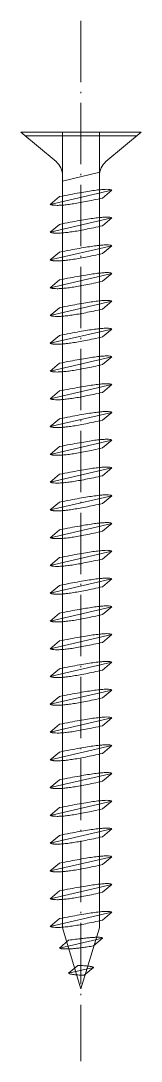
# Model space of a CAD drawing. Header units: metres. Extents: x -4.9 to 4.9, y -75.9 to 9.1.
import ezdxf

# ---------------------------------------------------------------- set-up
doc = ezdxf.new("R2010")
doc.units = ezdxf.units.M
doc.linetypes.add('MV_hartlijn_staal', pattern=[6.6, 5, -0.8, 0, -0.8])
doc.layers.add('A-DETL-GENF', color=92, linetype='Continuous', lineweight=18)

# ---------------------------------------------------------------- blocks, each defined once
blk = doc.blocks.new('28 schroeven 2D - Verzonken schroef 5_0x70mm-3126482-00_0 Basismaterialen')
at = {"layer": 'A-DETL-GENF', "linetype": 'MV_hartlijn_staal', "lineweight": 13}
blk.add_line((0, 9.102), (0, -75.898), dxfattribs=at)
at = {"layer": 'A-DETL-GENF', "lineweight": 5}
for p, q in [((-4.9, 0), (4.9, 0)), ((-2.036, -2.403), (-4.9, 0)), ((4.9, 0), (2.036, -2.403)), ((-4.542, -0.3), (4.542, -0.3)), ((-1.5, -3.996), (1.528, -3.262)), ((-1.5, -3.552), (-1.5, -65)), ((1.5, -65), (1.5, -3.552)), ((2.5, -4.736), (-2.5, -5.9)), ((1.751, -5.376), (2.5, -4.736)), ((-2.5, -5.9), (-1.751, -5.26)), ((2.5, -7.005), (-2.5, -8.169)), ((-2.5, -8.169), (-1.751, -7.529)), ((1.751, -7.645), (2.5, -7.005)), ((2.5, -9.274), (-2.5, -10.438)), ((1.751, -9.914), (2.5, -9.274)), ((-2.5, -10.438), (-1.751, -9.798)), ((2.5, -11.543), (-2.5, -12.707)), ((1.751, -12.183), (2.5, -11.543)), ((-2.5, -12.707), (-1.751, -12.067)), ((2.5, -13.812), (-2.5, -14.976)), ((-2.5, -14.976), (-1.751, -14.336)), ((1.751, -14.452), (2.5, -13.812)), ((2.5, -16.081), (-2.5, -17.245)), ((1.751, -16.721), (2.5, -16.081)), ((-2.5, -17.245), (-1.751, -16.605)), ((2.5, -18.35), (-2.5, -19.514)), ((1.751, -18.99), (2.5, -18.35)), ((-2.5, -19.514), (-1.751, -18.874)), ((2.5, -20.619), (-2.5, -21.783)), ((-2.5, -21.783), (-1.751, -21.143)), ((1.751, -21.259), (2.5, -20.619)), ((2.5, -22.888), (-2.5, -24.052)), ((1.751, -23.528), (2.5, -22.888)), ((-2.5, -24.052), (-1.751, -23.412)), ((2.5, -25.157), (-2.5, -26.321)), ((1.751, -25.797), (2.5, -25.157)), ((-2.5, -26.321), (-1.751, -25.681)), ((2.5, -27.426), (-2.5, -28.59)), ((-2.5, -28.59), (-1.751, -27.95)), ((1.751, -28.066), (2.5, -27.426)), ((2.5, -29.695), (-2.5, -30.859)), ((1.751, -30.335), (2.5, -29.695)), ((-2.5, -30.859), (-1.751, -30.219)), ((2.5, -31.964), (-2.5, -33.128)), ((1.751, -32.604), (2.5, -31.964)), ((-2.5, -33.128), (-1.751, -32.488)), ((2.5, -34.233), (-2.5, -35.397)), ((-2.5, -35.397), (-1.751, -34.757)), ((1.751, -34.873), (2.5, -34.233)), ((2.5, -36.502), (-2.5, -37.666)), ((1.751, -37.142), (2.5, -36.502)), ((-2.5, -37.666), (-1.751, -37.026)), ((2.5, -38.771), (-2.5, -39.935)), ((1.751, -39.411), (2.5, -38.771)), ((-2.5, -39.935), (-1.751, -39.295)), ((2.5, -41.04), (-2.5, -42.204)), ((-2.5, -42.204), (-1.751, -41.564)), ((1.751, -41.68), (2.5, -41.04)), ((2.5, -43.309), (-2.5, -44.473)), ((1.751, -43.949), (2.5, -43.309)), ((-2.5, -44.473), (-1.751, -43.833)), ((2.5, -45.578), (-2.5, -46.742)), ((1.751, -46.218), (2.5, -45.578)), ((-2.5, -46.742), (-1.751, -46.102)), ((2.5, -47.847), (-2.5, -49.011)), ((-2.5, -49.011), (-1.751, -48.371)), ((1.751, -48.487), (2.5, -47.847)), ((2.5, -50.116), (-2.5, -51.28)), ((1.751, -50.756), (2.5, -50.116)), ((-2.5, -51.28), (-1.751, -50.64)), ((2.5, -52.385), (-2.5, -53.549)), ((1.751, -53.025), (2.5, -52.385)), ((-2.5, -53.549), (-1.751, -52.909)), ((2.5, -54.654), (-2.5, -55.818)), ((-2.5, -55.818), (-1.751, -55.178)), ((1.751, -55.294), (2.5, -54.654)), ((2.5, -56.923), (-2.5, -58.087)), ((1.751, -57.563), (2.5, -56.923)), ((-2.5, -58.087), (-1.751, -57.447)), ((2.5, -59.192), (-2.5, -60.356)), ((1.751, -59.832), (2.5, -59.192)), ((-2.5, -60.356), (-1.751, -59.716)), ((2.5, -61.461), (-2.5, -62.625)), ((-2.5, -62.625), (-1.751, -61.985)), ((1.751, -62.101), (2.5, -61.461)), ((2.5, -63.73), (-2.5, -64.894)), ((1.751, -64.37), (2.5, -63.73)), ((-2.5, -64.894), (-1.751, -64.254)), ((-1.5, -65), (0, -70)), ((0, -70), (1.5, -65)), ((1.756, -65.839), (-1.756, -66.656)), ((-1.756, -66.656), (-1.007, -66.016)), ((1.007, -66.479), (1.756, -65.839)), ((-1.02, -68.709), (-0.271, -68.069)), ((1.02, -68.234), (-1.02, -68.709)), ((0.271, -68.874), (1.02, -68.234))]:
    blk.add_line(p, q, dxfattribs=at)
at = {"layer": 'A-DETL-GENF'}
for p, q in [((-1.5, -3.552), (-1.5, 0)), ((1.5, -3.552), (1.5, 0))]:
    blk.add_line(p, q, dxfattribs=at)
at = {"layer": 'A-DETL-GENF', "lineweight": 5}
for centre, start, end in [((-3, -3.552), 360, 50), ((3, -3.552), 130, 180)]:
    blk.add_arc(centre, 1.5, start, end, dxfattribs=at)
for points in [[(-1.751, -5.26), (2.229, -4.458), (2.5, -4.736)], [(-2.5, -5.9), (-1.834, -6.193), (1.751, -5.376)], [(-2.5, -8.169), (-1.834, -8.462), (1.751, -7.645)], [(-1.751, -7.529), (2.229, -6.727), (2.5, -7.005)], [(-1.751, -9.798), (2.229, -8.996), (2.5, -9.274)], [(-2.5, -10.438), (-1.834, -10.731), (1.751, -9.914)], [(-1.751, -12.067), (2.229, -11.265), (2.5, -11.543)], [(-2.5, -12.707), (-1.834, -13), (1.751, -12.183)], [(-1.751, -14.336), (2.229, -13.534), (2.5, -13.812)], [(-2.5, -14.976), (-1.834, -15.269), (1.751, -14.452)], [(-1.751, -16.605), (2.229, -15.803), (2.5, -16.081)], [(-2.5, -17.245), (-1.834, -17.538), (1.751, -16.721)], [(-1.751, -18.874), (2.229, -18.072), (2.5, -18.35)], [(-2.5, -19.514), (-1.834, -19.807), (1.751, -18.99)], [(-1.751, -21.143), (2.229, -20.341), (2.5, -20.619)], [(-2.5, -21.783), (-1.834, -22.076), (1.751, -21.259)], [(-1.751, -23.412), (2.229, -22.61), (2.5, -22.888)], [(-2.5, -24.052), (-1.834, -24.345), (1.751, -23.528)], [(-1.751, -25.681), (2.229, -24.879), (2.5, -25.157)], [(-2.5, -26.321), (-1.834, -26.614), (1.751, -25.797)], [(-1.751, -27.95), (2.229, -27.148), (2.5, -27.426)], [(-2.5, -28.59), (-1.834, -28.883), (1.751, -28.066)], [(-1.751, -30.219), (2.229, -29.417), (2.5, -29.695)], [(-2.5, -30.859), (-1.834, -31.152), (1.751, -30.335)], [(-1.751, -32.488), (2.229, -31.686), (2.5, -31.964)], [(-2.5, -33.128), (-1.834, -33.421), (1.751, -32.604)], [(-1.751, -34.757), (2.229, -33.955), (2.5, -34.233)], [(-2.5, -35.397), (-1.834, -35.69), (1.751, -34.873)], [(-1.751, -37.026), (2.229, -36.224), (2.5, -36.502)], [(-2.5, -37.666), (-1.834, -37.959), (1.751, -37.142)], [(-1.751, -39.295), (2.229, -38.494), (2.5, -38.771)], [(-2.5, -39.935), (-1.834, -40.228), (1.751, -39.411)], [(-1.751, -41.564), (2.229, -40.763), (2.5, -41.04)], [(-2.5, -42.204), (-1.834, -42.498), (1.751, -41.68)], [(-1.751, -43.833), (2.229, -43.032), (2.5, -43.309)], [(-2.5, -44.473), (-1.834, -44.767), (1.751, -43.949)], [(-1.751, -46.102), (2.229, -45.301), (2.5, -45.578)], [(-2.5, -46.742), (-1.834, -47.036), (1.751, -46.218)], [(-1.751, -48.371), (2.229, -47.57), (2.5, -47.847)], [(-2.5, -49.011), (-1.834, -49.305), (1.751, -48.487)], [(-1.751, -50.64), (2.229, -49.839), (2.5, -50.116)], [(-2.5, -51.28), (-1.834, -51.574), (1.751, -50.756)], [(-1.751, -52.909), (2.229, -52.108), (2.5, -52.385)], [(-2.5, -53.549), (-1.834, -53.843), (1.751, -53.025)], [(-1.751, -55.178), (2.229, -54.377), (2.5, -54.654)], [(-2.5, -55.818), (-1.834, -56.112), (1.751, -55.294)], [(-1.751, -57.447), (2.229, -56.646), (2.5, -56.923)], [(-2.5, -58.087), (-1.834, -58.381), (1.751, -57.563)], [(-1.751, -59.716), (2.229, -58.915), (2.5, -59.192)], [(-2.5, -60.356), (-1.834, -60.65), (1.751, -59.832)], [(-1.751, -61.985), (2.229, -61.184), (2.5, -61.461)], [(-2.5, -62.625), (-1.834, -62.919), (1.751, -62.101)], [(-1.751, -64.254), (2.229, -63.453), (2.5, -63.73)], [(-2.5, -64.894), (-1.834, -65.188), (1.751, -64.37)], [(-1.007, -66.016), (1.592, -65.649), (1.756, -65.839)], [(-1.756, -66.656), (-1.337, -66.871), (1.007, -66.479)], [(-1.02, -68.709), (-0.846, -68.846), (0.271, -68.874)], [(-0.271, -68.069), (0.961, -68.132), (1.02, -68.234)]]:
    blk.add_open_spline(points, degree=2, dxfattribs=at)

msp = doc.modelspace()

# ---------------------------------------------------------------- block references
msp.add_blockref('28 schroeven 2D - Verzonken schroef 5_0x70mm-3126482-00_0 Basismaterialen', (0, 0))

doc.saveas('drawing.dxf')
